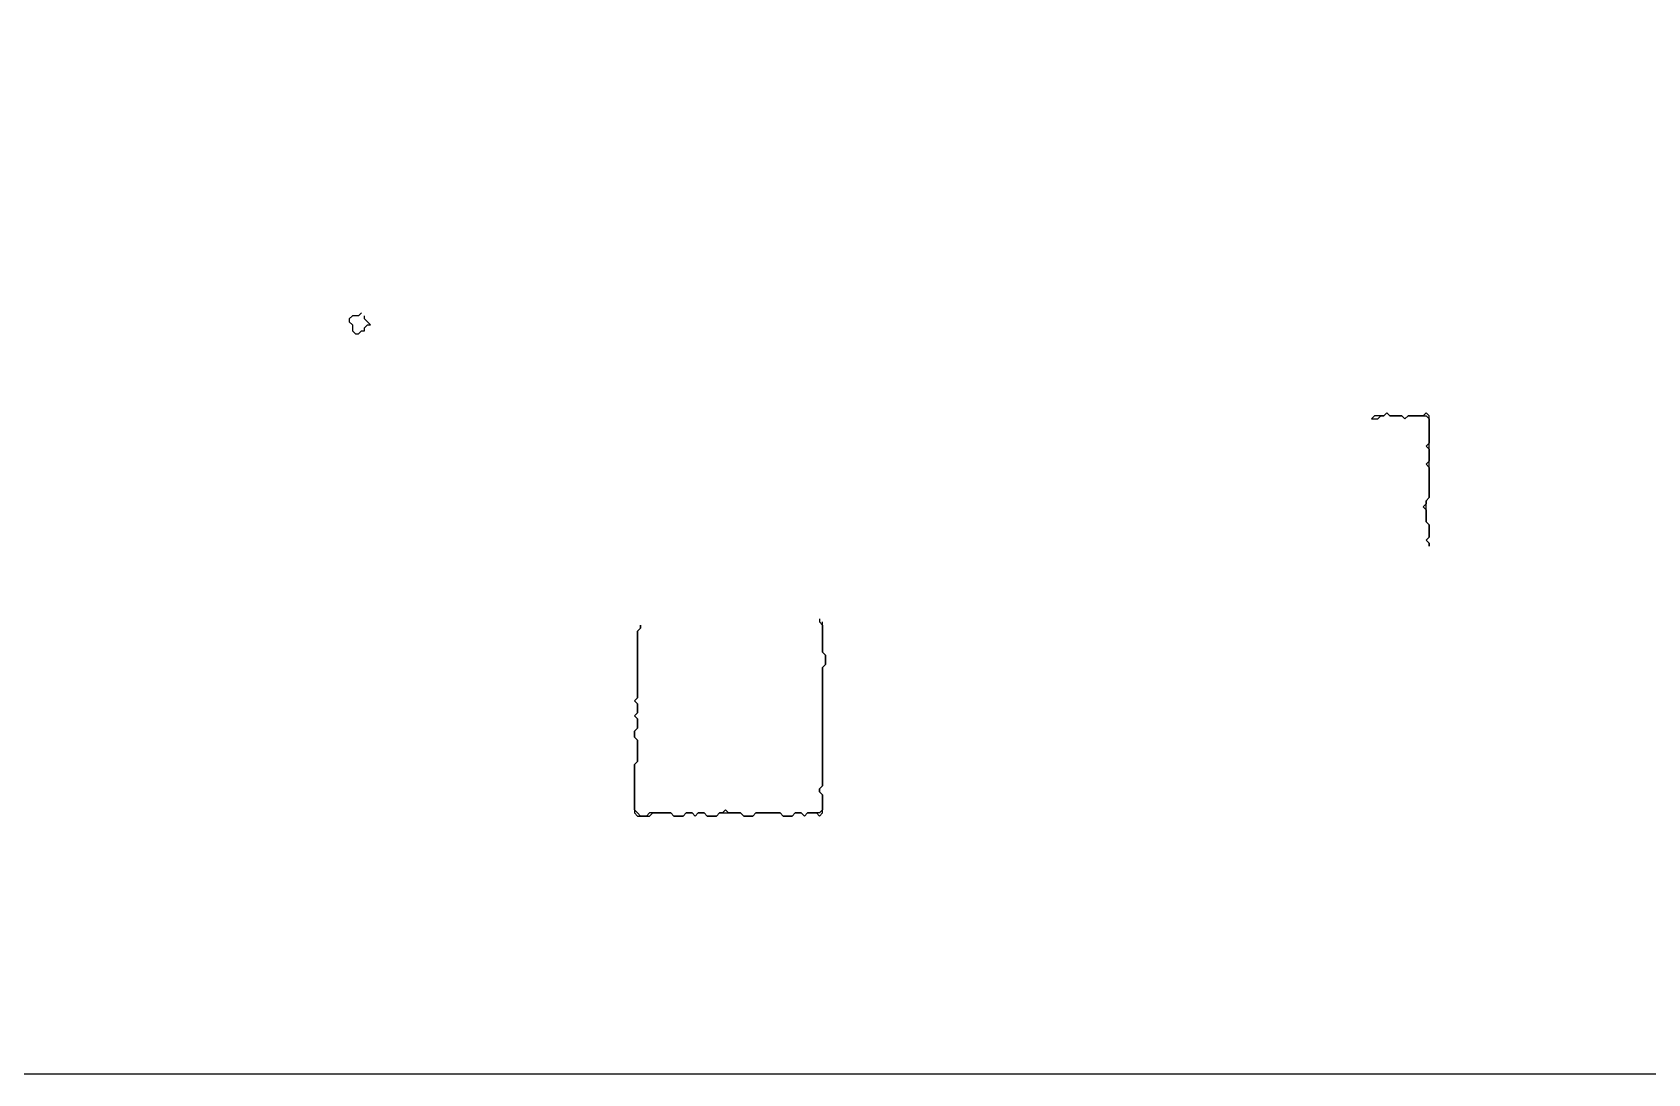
# Model space of a CAD drawing. Header units: metres. Extents: x 0 to 600, y 0 to 400.
# Drawn here: x 218.4 to 297.6, y 0 to 51.1 of the extents above; entities that cross this region are included whole.
import ezdxf

# ---------------------------------------------------------------- set-up
doc = ezdxf.new("R2010")
doc.units = ezdxf.units.M

msp = doc.modelspace()

# ---------------------------------------------------------------- linework, layer by layer
for points in [[(0, 0), (600, 0), (600, 400), (0, 400), (0, 0)], [(234.524, 37.351), (234.375, 37.202), (234.226, 37.202), (234.077, 37.202), (233.929, 37.054), (233.929, 36.905), (234.077, 36.756), (234.077, 36.607), (234.077, 36.458), (234.226, 36.31), (234.375, 36.31), (234.524, 36.458), (234.673, 36.458), (234.673, 36.607), (234.821, 36.756), (234.97, 36.756), (234.821, 36.905), (234.673, 37.054), (234.673, 37.202)], [(284.821, 32.44), (284.673, 32.292), (284.524, 32.292), (284.375, 32.292), (284.226, 32.292), (284.077, 32.143), (284.226, 32.143), (284.375, 32.143), (284.524, 32.292), (284.673, 32.292), (284.821, 32.44), (284.97, 32.292), (285.119, 32.292), (285.268, 32.292), (285.417, 32.292), (285.565, 32.292), (285.714, 32.143), (285.863, 32.292), (286.012, 32.292), (286.161, 32.292), (286.31, 32.292), (286.458, 32.292), (286.607, 32.292), (286.756, 32.292), (286.905, 32.143), (286.905, 31.994), (286.905, 31.845), (286.905, 31.696), (286.905, 31.548), (286.905, 31.399), (286.905, 31.25), (286.905, 31.101), (286.905, 30.952), (286.756, 30.804), (286.905, 30.655), (286.905, 30.506), (286.905, 30.357), (286.905, 30.208), (286.905, 30.06), (286.756, 29.911), (286.905, 29.762), (286.905, 29.613), (286.905, 29.464), (286.905, 29.315), (286.905, 29.167), (286.905, 29.018), (286.905, 28.869), (286.905, 28.72), (286.905, 28.571), (286.905, 28.423), (286.905, 28.274), (286.756, 28.125), (286.756, 27.976), (286.607, 27.827), (286.756, 27.679), (286.756, 27.53), (286.756, 27.381), (286.756, 27.232), (286.756, 27.083), (286.905, 26.935), (286.905, 26.786), (286.905, 26.637), (286.905, 26.488), (286.905, 26.339), (286.756, 26.19), (286.905, 26.042), (286.905, 25.893), (286.905, 26.042), (286.756, 26.19), (286.905, 26.339), (286.905, 26.488), (286.905, 26.637), (286.905, 26.786), (286.905, 26.935), (286.756, 27.083), (286.756, 27.232), (286.756, 27.381), (286.756, 27.53), (286.756, 27.679), (286.756, 27.827), (286.756, 27.976), (286.756, 28.125), (286.905, 28.274), (286.905, 28.423), (286.905, 28.571), (286.905, 28.72), (286.905, 28.869), (286.905, 29.018), (286.905, 29.167), (286.905, 29.315), (286.905, 29.464), (286.905, 29.613), (286.905, 29.762), (286.905, 29.911), (286.905, 30.06), (286.905, 30.208), (286.905, 30.357), (286.905, 30.506), (286.905, 30.655), (286.905, 30.804), (286.905, 30.952), (286.905, 31.101), (286.905, 31.25), (286.905, 31.399), (286.905, 31.548), (286.905, 31.696), (286.905, 31.845), (286.905, 31.994), (286.905, 32.143), (286.905, 32.292), (286.756, 32.44), (286.607, 32.292), (286.458, 32.292), (286.31, 32.292), (286.161, 32.292), (286.012, 32.292), (285.863, 32.292), (285.714, 32.143), (285.565, 32.292), (285.417, 32.292), (285.268, 32.292), (285.119, 32.292), (284.97, 32.292)], [(256.994, 22.321), (256.994, 22.173), (257.143, 22.024), (257.143, 21.875), (257.143, 21.726), (257.143, 21.577), (257.143, 21.429), (257.143, 21.28), (257.143, 21.131), (257.143, 20.982), (257.143, 20.833), (257.143, 20.685), (257.292, 20.536), (257.292, 20.387), (257.292, 20.238), (257.292, 20.089), (257.143, 19.94), (257.143, 19.792), (257.143, 19.643), (257.143, 19.494), (257.143, 19.345), (257.143, 19.196), (257.143, 19.048), (257.143, 18.899), (257.143, 18.75), (257.143, 18.601), (257.143, 18.452), (257.143, 18.304), (257.143, 18.155), (257.143, 18.006), (257.143, 17.857), (257.143, 17.708), (257.143, 17.56), (257.143, 17.411), (257.143, 17.262), (257.143, 17.113), (257.143, 16.964), (257.143, 16.815), (257.143, 16.667), (257.143, 16.518), (257.143, 16.369), (257.143, 16.22), (257.143, 16.071), (257.143, 15.923), (257.143, 15.774), (257.143, 15.625), (257.143, 15.476), (257.143, 15.327), (257.143, 15.179), (257.143, 15.03), (257.143, 14.881), (257.143, 14.732), (257.143, 14.583), (257.143, 14.435), (257.143, 14.286), (257.143, 14.137), (256.994, 13.988), (256.994, 13.839), (257.143, 13.69), (257.143, 13.542), (257.143, 13.393), (257.143, 13.244), (257.143, 13.095), (257.143, 12.946), (256.994, 12.798), (256.845, 12.798), (256.696, 12.798), (256.548, 12.798), (256.399, 12.798), (256.25, 12.649), (256.101, 12.798), (255.952, 12.798), (255.804, 12.798), (255.655, 12.649), (255.506, 12.649), (255.357, 12.649), (255.208, 12.649), (255.06, 12.798), (254.911, 12.798), (254.762, 12.798), (254.613, 12.798), (254.464, 12.798), (254.315, 12.798), (254.167, 12.798), (254.018, 12.798), (253.869, 12.798), (253.72, 12.649), (253.571, 12.649), (253.423, 12.649), (253.274, 12.649), (253.125, 12.798), (252.976, 12.798), (252.827, 12.798), (252.679, 12.798), (252.53, 12.798), (252.381, 12.946), (252.232, 12.798), (252.083, 12.798), (251.935, 12.649), (251.786, 12.649), (251.637, 12.649), (251.488, 12.649), (251.339, 12.798), (251.19, 12.798), (251.042, 12.798), (250.893, 12.649), (250.744, 12.798), (250.595, 12.798), (250.446, 12.798), (250.298, 12.649), (250.149, 12.649), (250, 12.649), (249.851, 12.649), (249.702, 12.798), (249.554, 12.798), (249.405, 12.798), (249.256, 12.798), (249.107, 12.798), (248.958, 12.798), (248.81, 12.798), (248.661, 12.798), (248.512, 12.649), (248.363, 12.649), (248.214, 12.649), (248.065, 12.798), (247.917, 12.946), (247.917, 13.095), (247.917, 13.244), (247.917, 13.393), (247.917, 13.542), (247.917, 13.69), (247.917, 13.839), (247.917, 13.988), (247.917, 14.137), (247.917, 14.286), (247.917, 14.435), (247.917, 14.583), (247.917, 14.732), (247.917, 14.881), (247.917, 15.03), (247.917, 15.179), (248.065, 15.327), (248.065, 15.476), (248.065, 15.625), (248.065, 15.774), (248.065, 15.923), (248.065, 16.071), (248.065, 16.22), (248.065, 16.369), (247.917, 16.518), (247.917, 16.667), (247.917, 16.815), (248.065, 16.964), (248.065, 17.113), (248.065, 17.262), (248.065, 17.411), (247.917, 17.56), (248.065, 17.708), (248.065, 17.857), (248.065, 18.006), (248.065, 18.155), (247.917, 18.304), (248.065, 18.452), (248.065, 18.601), (248.065, 18.75), (248.065, 18.899), (248.065, 19.048), (248.065, 19.196), (248.065, 19.345), (248.065, 19.494), (248.065, 19.643), (248.065, 19.792), (248.065, 19.94), (248.065, 20.089), (248.065, 20.238), (248.065, 20.387), (248.065, 20.536), (248.065, 20.685), (248.065, 20.833), (248.065, 20.982), (248.065, 21.131), (248.065, 21.28), (248.065, 21.429), (248.065, 21.577), (248.065, 21.726), (248.214, 21.875), (248.214, 22.024), (248.214, 21.875), (248.065, 21.726), (248.065, 21.577), (248.065, 21.429), (248.065, 21.28), (248.065, 21.131), (248.065, 20.982), (248.065, 20.833), (248.065, 20.685), (248.065, 20.536), (248.065, 20.387), (248.065, 20.238), (248.065, 20.089), (248.065, 19.94), (248.065, 19.792), (248.065, 19.643), (248.065, 19.494), (248.065, 19.345), (248.065, 19.196), (248.065, 19.048), (248.065, 18.899), (248.065, 18.75), (248.065, 18.601), (248.065, 18.452), (247.917, 18.304), (248.065, 18.155), (248.065, 18.006), (248.065, 17.857), (248.065, 17.708), (247.917, 17.56), (248.065, 17.411), (248.065, 17.262), (248.065, 17.113), (248.065, 16.964), (247.917, 16.815), (247.917, 16.667), (247.917, 16.518), (248.065, 16.369), (248.065, 16.22), (248.065, 16.071), (248.065, 15.923), (248.065, 15.774), (248.065, 15.625), (248.065, 15.476), (248.065, 15.327), (247.917, 15.179), (247.917, 15.03), (247.917, 14.881), (247.917, 14.732), (247.917, 14.583), (247.917, 14.435), (247.917, 14.286), (247.917, 14.137), (247.917, 13.988), (247.917, 13.839), (247.917, 13.69), (247.917, 13.542), (247.917, 13.393), (247.917, 13.244), (247.917, 13.095), (247.917, 12.946), (247.917, 12.798), (248.065, 12.649), (248.214, 12.649), (248.363, 12.649), (248.512, 12.649), (248.661, 12.649), (248.81, 12.798), (248.958, 12.798), (249.107, 12.798), (249.256, 12.798), (249.405, 12.798), (249.554, 12.798), (249.702, 12.798), (249.851, 12.649), (250, 12.649), (250.149, 12.649), (250.298, 12.649), (250.446, 12.798), (250.595, 12.798), (250.744, 12.798), (250.893, 12.649), (251.042, 12.798), (251.19, 12.798), (251.339, 12.798), (251.488, 12.649), (251.637, 12.649), (251.786, 12.649), (251.935, 12.649), (252.083, 12.798), (252.232, 12.798), (252.381, 12.798), (252.53, 12.798), (252.679, 12.798), (252.827, 12.798), (252.976, 12.798), (253.125, 12.798), (253.274, 12.649), (253.423, 12.649), (253.571, 12.649), (253.72, 12.649), (253.869, 12.798), (254.018, 12.798), (254.167, 12.798), (254.315, 12.798), (254.464, 12.798), (254.613, 12.798), (254.762, 12.798), (254.911, 12.798), (255.06, 12.798), (255.208, 12.649), (255.357, 12.649), (255.506, 12.649), (255.655, 12.649), (255.804, 12.798), (255.952, 12.798), (256.101, 12.798), (256.25, 12.649), (256.399, 12.798), (256.548, 12.798), (256.696, 12.798), (256.845, 12.798), (256.994, 12.649), (257.143, 12.798), (257.143, 12.946), (257.143, 13.095), (257.143, 13.244), (257.143, 13.393), (257.143, 13.542), (257.143, 13.69), (256.994, 13.839), (256.994, 13.988), (257.143, 14.137), (257.143, 14.286), (257.143, 14.435), (257.143, 14.583), (257.143, 14.732), (257.143, 14.881), (257.143, 15.03), (257.143, 15.179), (257.143, 15.327), (257.143, 15.476), (257.143, 15.625), (257.143, 15.774), (257.143, 15.923), (257.143, 16.071), (257.143, 16.22), (257.143, 16.369), (257.143, 16.518), (257.143, 16.667), (257.143, 16.815), (257.143, 16.964), (257.143, 17.113), (257.143, 17.262), (257.143, 17.411), (257.143, 17.56), (257.143, 17.708), (257.143, 17.857), (257.143, 18.006), (257.143, 18.155), (257.143, 18.304), (257.143, 18.452), (257.143, 18.601), (257.143, 18.75), (257.143, 18.899), (257.143, 19.048), (257.143, 19.196), (257.143, 19.345), (257.143, 19.494), (257.143, 19.643), (257.143, 19.792), (257.143, 19.94), (257.292, 20.089), (257.292, 20.238), (257.292, 20.387), (257.292, 20.536), (257.143, 20.685), (257.143, 20.833), (257.143, 20.982), (257.143, 21.131), (257.143, 21.28), (257.143, 21.429), (257.143, 21.577), (257.143, 21.726), (257.143, 21.875), (257.143, 22.024), (257.143, 22.173)]]:
    msp.add_lwpolyline(points)

doc.saveas('drawing.dxf')
